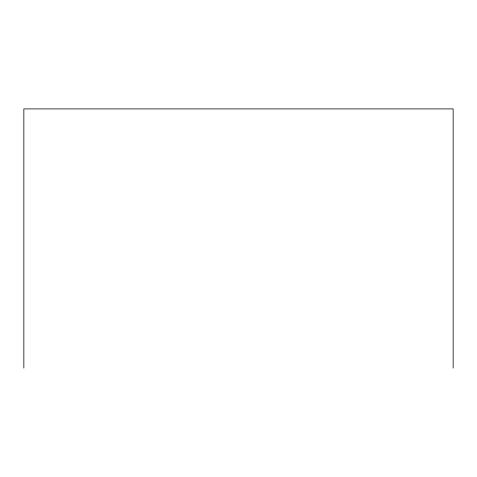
<?xml version="1.0" encoding="UTF-8"?>
<svg xmlns="http://www.w3.org/2000/svg" width="477" height="477" viewBox="0 0 477 477"><rect width="100%" height="100%" fill="white"/><g stroke="black" fill="none" stroke-linecap="round" stroke-linejoin="round"><path stroke-width="0.72" d="M453.15 368.089L453.15 108.911L23.85 108.911L23.85 368.089"/></g></svg>
